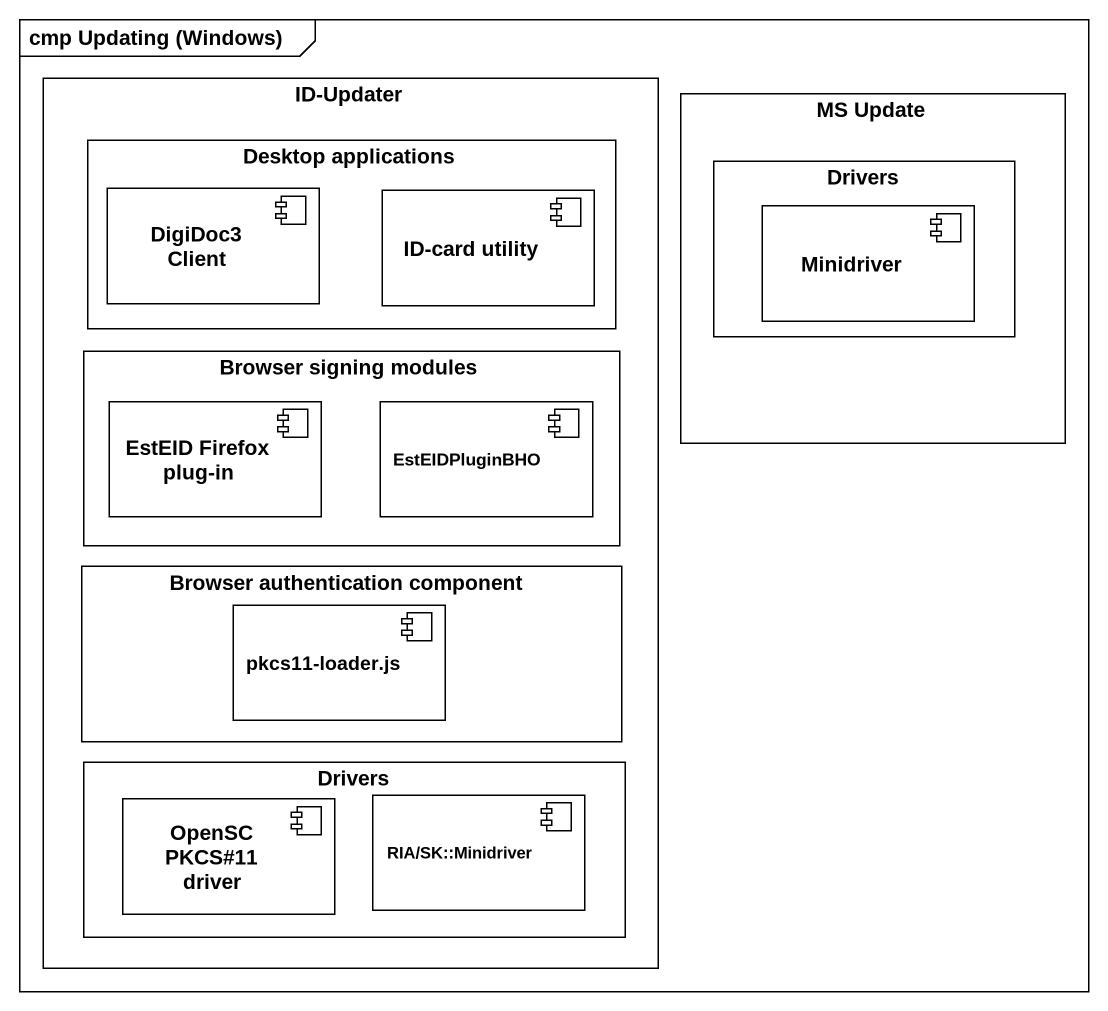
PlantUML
@startuml
mainframe cmp Updating (Windows)
rectangle "ID-Updater" as ID_Updater #FFFFFF {
  rectangle "Desktop applications" as Desktop_applications {
    component "DigiDoc3 Client" as DigiDoc3_Client #FFFFFF
    component "ID-card utility" as ID_card_utility #FFFFFF
  }
  rectangle "Browser signing modules" as Browser_signing_modules {
    component "EstEID Firefox plug-in" as EstEID_Firefox_plug_in #FFFFFF
    component EstEIDPluginBHO #FFFFFF
  }
  rectangle "Browser authentication component" as Browser_authentication {
    component "pkcs11-loader.js" as pkcs11_loader_js #FFFFFF
  }
  rectangle "Drivers" as Drivers_2 {
    component "OpenSC PKCS#11 driver" as OpenSC_PKCS_11_driver #FFFFFF
    component "RIA/SK::Minidriver" as RIA_SK_Minidriver #FFFFFF
  }
}
rectangle "MS Update" as MS_Update #FFFFFF {
  rectangle Drivers {
    component Minidriver #FFFFFF
  }
}
@enduml
